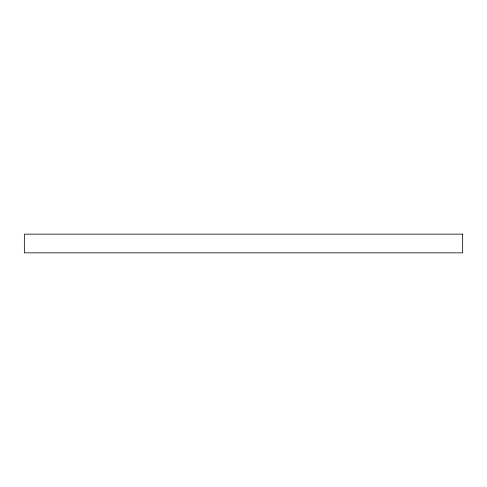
<?xml version="1.0" encoding="UTF-8"?>
<svg xmlns="http://www.w3.org/2000/svg" width="487" height="487" viewBox="0 0 487 487"><rect width="100%" height="100%" fill="white"/><g stroke="black" fill="none" stroke-linecap="round" stroke-linejoin="round"><path stroke-width="0.73" d="M462.65 234.15L24.35 234.15L24.35 252.85L462.65 252.85L462.65 234.15"/></g></svg>
